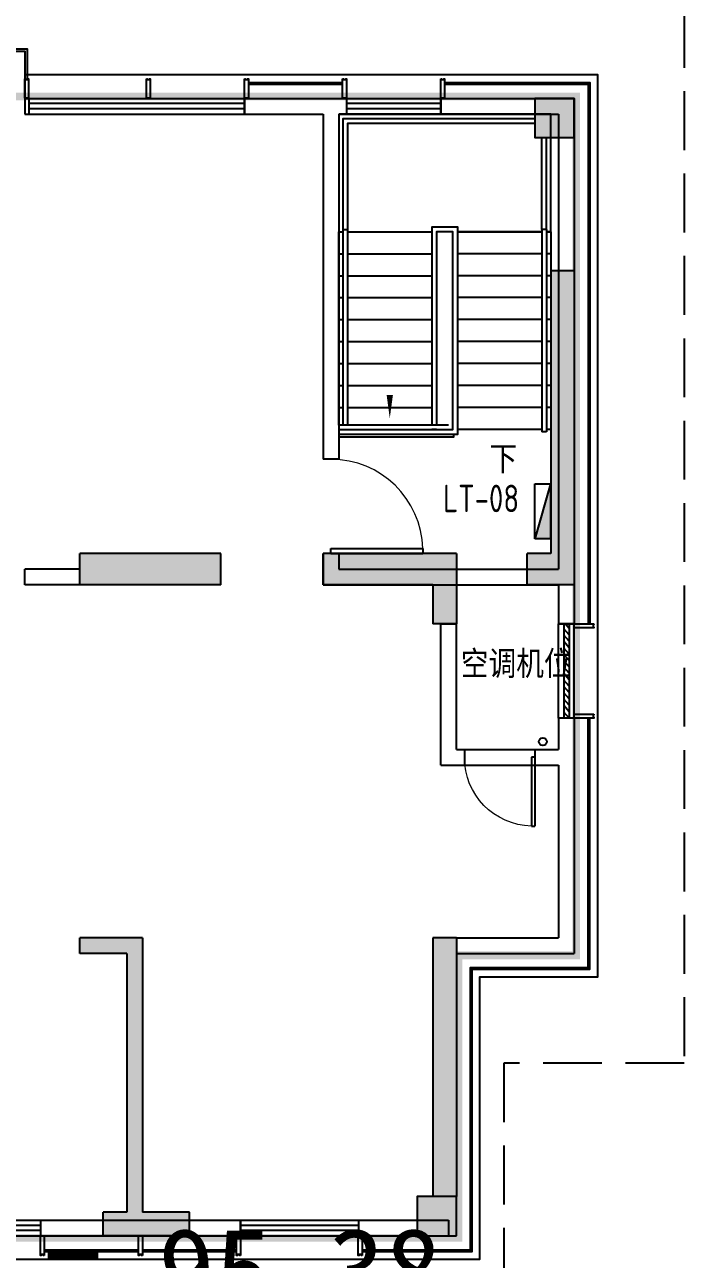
# Model space of a CAD drawing. Extents: x 512858 to 514372, y -232486 to -231710.
# Drawn here: x 513233.88 to 513242.28, y -231867.41 to -231851.67 of the extents above; entities that cross this region are included whole.
import ezdxf

# ---------------------------------------------------------------- set-up
doc = ezdxf.new("R2010")
doc.units = 0
doc.header["$LTSCALE"] = 1000
doc.linetypes.add('DASH', pattern=[0.35, 0.25, -0.1])
doc.layers.get('0').update_dxf_attribs({"color": 252})
for name, color, linetype in [('$计算结果', 7, 'Continuous'), ('0水提弱电', 253, 'Continuous'), ('6#-造型-1F（实施版）石材-STONE-S', 253, 'Continuous'), ('6#-造型-1F（实施版）金属型材-METAL-S', 253, 'Continuous'), ('6#-造型-1F（实施版）门窗', 253, 'Continuous'), ('A-ANNO-100-TXT', 252, 'Continuous'), ('A-ANNO-50-SYMB', 252, 'Continuous'), ('A-DOOR', 252, 'Continuous'), ('A-METAL-E', 253, 'Continuous'), ('A-METAL-S', 253, 'Continuous'), ('A-PATT-COLU', 253, 'Continuous'), ('A-STAIR', 252, 'Continuous'), ('A-STONE-S', 253, 'Continuous'), ('A-STR-CONC-B', 252, 'Continuous'), ('A-STR-CONC-C', 253, 'Continuous'), ('A-WALL-S', 252, 'Continuous'), ('A-WINDOW', 253, 'Continuous'), ('PUB_HATCH', 252, 'Continuous'), ('看线', 253, 'Continuous')]:
    doc.layers.add(name, color=color, linetype=linetype)
doc.layers.add('P-FIRE-FH', color=252, linetype='Continuous', lineweight=25)
doc.layers.add('面积-计容-社区医疗卫生中心-1', color=18, linetype='Continuous', lineweight=0)
doc.styles.add('dw', font='simhei.ttf')
doc.styles.add('TYDG_02', font='TSSDENG.shx', dxfattribs={"width": 0.8, "bigfont": 'hztxt.shx'})

# ---------------------------------------------------------------- blocks, each defined once
blk = doc.blocks.new('1新159_FZH')
blk.add_lwpolyline([(-0.5, -0.5), (0.5, -0.5), (0.5, 0.5), (-0.5, 0.5)], close=True)
at = {"layer": 'PUB_HATCH'}
blk.add_solid([(-0.5, -0.5), (0.5, -0.5), (-0.5, 0.5), (0.5, 0.5)], dxfattribs=at)
blk = doc.blocks.new('1新321F结构')
at = {"layer": 'A-PATT-COLU'}
for points in [[(-99807, -997171), (-99807, -1000771), (-99507, -1001171), (-99507, -997171)], [(-104007, -1000771), (-105807, -1000771), (-105807, -1001171), (-104007, -1001171)], [(-101307, -1001171), (-101007, -1000771), (-102707, -1000771), (-102707, -1001171)], [(-101007, -1000771), (-101307, -1001171), (-101307, -1001671), (-101007, -1001671)], [(-99507, -1001171), (-99807, -1000771), (-100107, -1000771), (-100107, -1001171)], [(-105207, -1005871), (-105007, -1005671), (-105807, -1005671), (-105807, -1005871)], [(-105007, -1005671), (-105207, -1005871), (-105207, -1009171), (-105107, -1009271), (-105007, -1009171)], [(-101307, -1005671), (-101307, -1008971), (-101007, -1008971), (-101007, -1005671)], [(-105107, -1009271), (-105207, -1009171), (-105507, -1009171), (-105507, -1009471), (-105107, -1009471)], [(-104407, -1009171), (-105007, -1009171), (-105107, -1009271), (-105107, -1009471), (-104407, -1009471)]]:
    blk.add_hatch(color=256, dxfattribs=at).paths.add_polyline_path(points)
at = {"layer": 'A-STR-CONC-B'}
for p, q in [((-99807, -997171), (-99807, -1000771)), ((-99507, -997171), (-99807, -997171)), ((-99507, -997171), (-99507, -1001171)), ((-104007, -1000771), (-105807, -1000771)), ((-105807, -1001171), (-105807, -1000771)), ((-104007, -1001171), (-104007, -1000771)), ((-101007, -1000771), (-102707, -1000771)), ((-102707, -1001171), (-102707, -1000771)), ((-101007, -1000771), (-101007, -1001671)), ((-99807, -1000771), (-100107, -1000771)), ((-100107, -1001171), (-100107, -1000771)), ((-104007, -1001171), (-105807, -1001171)), ((-101307, -1001171), (-102707, -1001171)), ((-101307, -1001171), (-101307, -1001671)), ((-99507, -1001171), (-100107, -1001171)), ((-101007, -1001671), (-101307, -1001671)), ((-105007, -1005671), (-105807, -1005671)), ((-105807, -1005871), (-105807, -1005671)), ((-105007, -1005671), (-105007, -1009171)), ((-101307, -1005671), (-101307, -1008971)), ((-101007, -1005671), (-101307, -1005671)), ((-101007, -1005671), (-101007, -1008971)), ((-105207, -1005871), (-105807, -1005871)), ((-105207, -1005871), (-105207, -1009171)), ((-105207, -1009171), (-105507, -1009171)), ((-105507, -1009471), (-105507, -1009171)), ((-104407, -1009171), (-105007, -1009171)), ((-104407, -1009471), (-104407, -1009171)), ((-105107, -1009471), (-105507, -1009471)), ((-104407, -1009471), (-105107, -1009471))]:
    blk.add_line(p, q, dxfattribs=at)
at = {"layer": 'A-STR-CONC-C'}
for p, xscale, yscale, zscale, rotation in [((-99757, -995221, 0), 500.0000000339933, 500.0000002453889, 500.0000002453889, 89.99999999655321), ((-101257, -1009221), 500, 500, 500, 90)]:
    blk.add_blockref('1新159_FZH', p, dxfattribs=dict(at, xscale=xscale, yscale=yscale, zscale=zscale, rotation=rotation))
blk = doc.blocks.new('1新09$TwtSys$00000434')
for p, q in [((-0.5, 0.5), (-0.5, -0.5)), ((-0.5, -0.5), (0.5, 0.5)), ((0.5, 0.5), (-0.5, 0.5)), ((0.5, -0.5), (0.5, 0.5)), ((-0.5, -0.5), (0.5, -0.5))]:
    blk.add_line(p, q)
blk.add_solid([(0.5, -0.5), (0.5, 0.5), (-0.5, -0.5)])
blk = doc.blocks.new('1新65222')
at = {"layer": 'P-FIRE-FH', "xscale": -700, "yscale": 200, "zscale": 700, "rotation": 90}
blk.add_blockref('1新09$TwtSys$00000434', (633856, 1472224), dxfattribs=at)
blk = doc.blocks.new('1新170gthegsffsf')
at = {"layer": '6#-造型-1F（实施版）金属型材-METAL-S'}
blk.add_lwpolyline([(2575456, -483476), (2575446, -483476), (2575446, -483466), (2575416, -483466), (2575416, -483476), (2575406, -483476), (2575406, -483226), (2575456, -483226)], close=True, dxfattribs=at)
blk = doc.blocks.new('1新662fwy')
at = {"layer": '6#-造型-1F（实施版）石材-STONE-S'}
blk.add_lwpolyline([(2519332, -563718), (2519332, -563118), (2519932, -563118), (2519932, -563218), (2521932, -563218), (2521932, -563118), (2522532, -563118), (2522532, -563718)], dxfattribs=at)
at = {"layer": '6#-造型-1F（实施版）金属型材-METAL-S'}
blk.add_lwpolyline([(2519302, -563528), (2519302, -563088), (2522562, -563088), (2522562, -563478)], dxfattribs=at)
at = {"layer": 'A-METAL-E', "linetype": 'ByBlock'}
blk.add_lwpolyline([(2498532, -578518), (2528332, -578518), (2528332, -574918), (2529832, -574918), (2529832, -563418), (2522532, -563418)], dxfattribs=at)
at = {"layer": 'A-STONE-S'}
for points in [[(2525382, -563518), (2526582, -563518)], [(2525382, -563538), (2526582, -563538)], [(2527882, -563518), (2529732, -563518), (2529732, -570418)], [(2527882, -563538), (2529712, -563538), (2529712, -570418)], [(2526832, -578418), (2528232, -578418), (2528232, -574818), (2529732, -574818), (2529732, -571618)], [(2526832, -578398), (2528212, -578398), (2528212, -574798), (2529712, -574798), (2529712, -571618)], [(2522782, -578398), (2523982, -578398)], [(2522782, -578418), (2523982, -578418)], [(2524032, -578398), (2525232, -578398)], [(2524032, -578418), (2525232, -578418)]]:
    blk.add_lwpolyline(points, dxfattribs=at)
at = {"layer": '6#-造型-1F（实施版）门窗'}
for p, rotation in [((5097988, -1046944), 180), ((5099538, -1046944), 180), ((5100788, -1046944), 180), ((5102038, -1046944), 180), ((5103288, -1046944), 180), ((2046306, -3145874), 90), ((2046306, -3147024), 90)]:
    blk.add_blockref('1新170gthegsffsf', p, dxfattribs=dict(at, rotation=rotation))
for p in [(-52674, -94993), (-51424, -94993), (-50174, -94993), (-48624, -94993)]:
    blk.add_blockref('1新170gthegsffsf', p, dxfattribs=at)
blk = doc.blocks.new('1新10$WINLIB2D$00000001')
at = {"color": 0}
for points in [[(-0.5, 0.5), (-0.5, -0.5)], [(-0.5, 0.5), (0.5, 0.5)], [(0.5, -0.5), (0.5, 0.5)], [(0.5, 0.1667), (-0.5, 0.1667)], [(0.5, -0.1667), (-0.5, -0.1667)], [(-0.5, -0.5), (0.5, -0.5)]]:
    blk.add_lwpolyline(points, dxfattribs=at)
blk = doc.blocks.new('1新03$DorLib2D$00000001')
for p, q in [((0.45, 0.975), (0.5, 0.975)), ((0.45, 0), (0.45, 0.975)), ((0.5, 0), (0.5, 0.975)), ((0.5, 0), (0.45, 0))]:
    blk.add_line(p, q)
at = {"lineweight": 13}
blk.add_arc((0.475, 0), 0.975, 91.4693, 180, dxfattribs=at)
blk = doc.blocks.new('1新11$WINLIB2D$00000039')
at = {"color": 0}
for points in [[(-0.5, 0.5), (-0.5, -0.5)], [(0.5, 0.5), (-0.5, 0.5)], [(0.5, -0.5), (0.5, 0.5)], [(-0.5, 0.167), (0.5, 0.167)], [(-0.384, -0.167), (-0.448, 0.167)], [(-0.316, -0.167), (-0.38, 0.167)], [(-0.248, -0.167), (-0.312, 0.167)], [(-0.18, -0.167), (-0.244, 0.167)], [(-0.112, -0.167), (-0.176, 0.167)], [(-0.044, -0.167), (-0.108, 0.167)], [(0.024, -0.167), (-0.04, 0.167)], [(0.092, -0.167), (0.028, 0.167)], [(0.16, -0.167), (0.096, 0.167)], [(0.228, -0.167), (0.164, 0.167)], [(0.296, -0.167), (0.232, 0.167)], [(0.364, -0.167), (0.3, 0.167)], [(0.432, -0.167), (0.368, 0.167)], [(0.5, -0.167), (0.436, 0.167)], [(-0.452, -0.167), (-0.5, 0.084)], [(-0.5, -0.167), (0.5, -0.167)], [(0.5, -0.5), (-0.5, -0.5)]]:
    blk.add_lwpolyline(points, dxfattribs=at)

msp = doc.modelspace()

# ---------------------------------------------------------------- linework, layer by layer
at = {"layer": 'A-ANNO-50-SYMB', "color": 252}
msp.add_lwpolyline([(513239.929, -231856.971, 0, 0, 0), (513239.929, -231853.561, 0, 0, 0), (513238.529, -231853.561, 0, 0, 0), (513238.529, -231856.691, 0, 0.08, 0), (513238.529, -231856.391, 0, 0, 0)], format="xyseb", dxfattribs=at)
at = {"layer": 'A-DOOR', "color": 252}
for p, q in [((513239.479, -231860.911), (513240.379, -231860.911)), ((513239.479, -231861.111), (513240.379, -231861.111))]:
    msp.add_line(p, q, dxfattribs=at)
at = {"layer": 'A-METAL-S', "color": 252}
msp.add_circle((513240.479, -231860.811), 0.05, dxfattribs=at)
at = {"layer": 'A-STAIR', "color": 252}
for p, q in [((513240.579, -231852.811), (513237.879, -231852.811)), ((513237.879, -231852.811), (513237.879, -231854.311)), ((513240.579, -231854.311), (513240.579, -231852.811)), ((513237.879, -231856.776), (513237.879, -231854.311)), ((513237.879, -231854.311), (513237.934, -231854.311)), ((513237.879, -231854.311), (513237.934, -231854.311)), ((513237.934, -231854.281), (513237.994, -231854.281)), ((513237.994, -231854.311), (513239.064, -231854.311)), ((513237.994, -231854.311), (513239.064, -231854.311)), ((513240.464, -231854.311), (513239.394, -231854.311)), ((513239.394, -231854.311), (513240.464, -231854.311)), ((513240.524, -231854.281), (513240.464, -231854.281)), ((513240.579, -231854.311), (513240.524, -231854.311)), ((513240.524, -231854.311), (513240.579, -231854.311)), ((513240.579, -231854.311), (513240.579, -231856.831)), ((513237.879, -231854.591), (513237.934, -231854.591)), ((513237.994, -231854.591), (513239.064, -231854.591)), ((513240.464, -231854.591), (513239.394, -231854.591)), ((513240.579, -231854.591), (513240.524, -231854.591)), ((513237.879, -231854.871), (513237.934, -231854.871)), ((513237.994, -231854.871), (513239.064, -231854.871)), ((513240.464, -231854.871), (513239.394, -231854.871)), ((513240.579, -231854.871), (513240.524, -231854.871)), ((513237.879, -231855.151), (513237.934, -231855.151)), ((513237.994, -231855.151), (513239.064, -231855.151)), ((513240.464, -231855.151), (513239.394, -231855.151)), ((513240.579, -231855.151), (513240.524, -231855.151)), ((513237.879, -231855.431), (513237.934, -231855.431)), ((513237.994, -231855.431), (513239.064, -231855.431)), ((513240.464, -231855.431), (513239.394, -231855.431)), ((513240.579, -231855.431), (513240.524, -231855.431)), ((513237.879, -231855.711), (513237.934, -231855.711)), ((513237.994, -231855.711), (513239.064, -231855.711)), ((513240.464, -231855.711), (513239.394, -231855.711)), ((513240.579, -231855.711), (513240.524, -231855.711)), ((513237.879, -231855.991), (513237.934, -231855.991)), ((513237.994, -231855.991), (513239.064, -231855.991)), ((513240.464, -231855.991), (513239.394, -231855.991)), ((513240.579, -231855.991), (513240.524, -231855.991)), ((513237.879, -231856.271), (513237.934, -231856.271)), ((513237.994, -231856.271), (513239.064, -231856.271)), ((513240.464, -231856.271), (513239.394, -231856.271)), ((513240.579, -231856.271), (513240.524, -231856.271)), ((513237.879, -231856.551), (513237.934, -231856.551)), ((513237.994, -231856.551), (513239.064, -231856.551)), ((513240.464, -231856.551), (513239.394, -231856.551)), ((513240.579, -231856.551), (513240.524, -231856.551)), ((513237.879, -231856.831), (513237.879, -231856.891)), ((513237.934, -231856.831), (513237.994, -231856.831)), ((513239.124, -231856.831), (513239.064, -231856.831)), ((513240.464, -231856.831), (513239.394, -231856.831)), ((513240.524, -231856.861), (513240.464, -231856.861)), ((513240.579, -231856.831), (513240.524, -231856.831))]:
    msp.add_line(p, q, dxfattribs=at)
for points in [[(513237.934, -231854.281), (513237.934, -231852.866), (513240.379, -231852.866)], [(513237.994, -231854.281), (513237.994, -231852.926), (513240.379, -231852.926)], [(513240.464, -231854.281), (513240.464, -231853.111)], [(513240.524, -231854.281), (513240.524, -231853.111)], [(513237.879, -231856.891), (513239.394, -231856.891), (513239.394, -231854.251), (513239.064, -231854.251), (513239.064, -231856.776)], [(513237.879, -231856.831), (513239.334, -231856.831), (513239.334, -231854.311), (513239.124, -231854.311), (513239.124, -231856.776)], [(513237.934, -231856.776), (513237.934, -231854.281)], [(513237.994, -231856.776), (513237.994, -231854.281)], [(513240.464, -231854.281), (513240.464, -231856.861)], [(513240.524, -231854.281), (513240.524, -231856.861)], [(513237.934, -231856.776), (513237.879, -231856.776)], [(513239.279, -231856.776), (513237.879, -231856.776)], [(513237.934, -231856.831), (513237.934, -231856.83)], [(513239.064, -231856.776), (513237.994, -231856.776)], [(513237.994, -231856.831), (513237.994, -231856.83)], [(513239.064, -231856.83), (513239.064, -231856.831)], [(513239.124, -231856.83), (513239.124, -231856.831)], [(513239.339, -231856.891), (513239.339, -231856.931), (513237.879, -231856.931)]]:
    msp.add_lwpolyline(points, dxfattribs=at)
at = {"layer": 'A-WALL-S', "color": 252}
for p, q in [((513233.879, -231852.611), (513233.929, -231852.611)), ((513233.879, -231852.611), (513233.879, -231852.811)), ((513236.679, -231852.611), (513237.779, -231852.611)), ((513237.779, -231852.611), (513237.979, -231852.611)), ((513239.179, -231852.611), (513240.879, -231852.611)), ((513240.879, -231852.611), (513240.879, -231858.711)), ((513233.879, -231852.811), (513233.929, -231852.811)), ((513236.679, -231852.811), (513237.679, -231852.811)), ((513237.679, -231852.811), (513237.679, -231857.211)), ((513237.879, -231852.811), (513237.879, -231857.211)), ((513237.879, -231852.811), (513237.979, -231852.811)), ((513239.179, -231852.811), (513240.679, -231852.811)), ((513240.679, -231852.811), (513240.679, -231858.611)), ((513237.679, -231858.411), (513237.679, -231858.811)), ((513237.879, -231858.411), (513237.879, -231858.611)), ((513234.579, -231858.611), (513233.879, -231858.611)), ((513233.879, -231858.811), (513233.879, -231858.611)), ((513234.579, -231858.811), (513234.579, -231858.611)), ((513237.879, -231858.611), (513240.679, -231858.611)), ((513240.879, -231858.711), (513240.879, -231859.311)), ((513234.579, -231858.811), (513233.879, -231858.811)), ((513237.679, -231858.811), (513240.679, -231858.811)), ((513240.679, -231858.811), (513240.679, -231859.311)), ((513239.179, -231861.111), (513239.179, -231859.311)), ((513239.179, -231859.311), (513239.379, -231859.311)), ((513239.379, -231860.911), (513239.379, -231859.311)), ((513240.679, -231860.511), (513240.679, -231860.911)), ((513240.879, -231860.511), (513240.879, -231861.011)), ((513239.379, -231860.911), (513239.479, -231860.911)), ((513240.379, -231860.911), (513240.679, -231860.911)), ((513239.179, -231861.111), (513239.479, -231861.111)), ((513240.379, -231861.111), (513240.679, -231861.111)), ((513240.679, -231861.111), (513240.679, -231863.311)), ((513240.879, -231861.011), (513240.879, -231863.511)), ((513239.379, -231863.311), (513240.679, -231863.311)), ((513239.379, -231863.311), (513239.379, -231863.511)), ((513239.379, -231863.511), (513240.879, -231863.511)), ((513234.079, -231866.911), (513236.629, -231866.911)), ((513238.129, -231866.911), (513239.279, -231866.911)), ((513239.279, -231866.911), (513239.279, -231867.111)), ((513234.079, -231867.111), (513236.629, -231867.111)), ((513238.129, -231867.111), (513239.279, -231867.111))]:
    msp.add_line(p, q, dxfattribs=at)
for points in [[(513233.929, -231852.611), (513233.929, -231852.811)], [(513236.679, -231852.611), (513236.679, -231852.811)], [(513237.979, -231852.611), (513237.979, -231852.811)], [(513239.179, -231852.611), (513239.179, -231852.811)], [(513237.879, -231857.211), (513237.679, -231857.211)], [(513237.879, -231858.411), (513237.679, -231858.411)], [(513240.879, -231859.311), (513240.679, -231859.311)], [(513240.879, -231860.511), (513240.679, -231860.511)], [(513239.479, -231860.911), (513239.479, -231861.111)], [(513240.379, -231860.911), (513240.379, -231861.111)], [(513234.079, -231866.911), (513234.079, -231867.111)], [(513236.629, -231866.911), (513236.629, -231867.111)], [(513238.129, -231866.911), (513238.129, -231867.111)]]:
    msp.add_lwpolyline(points, dxfattribs=at)
at = {"layer": '看线', "color": 252, "linetype": 'DASH', "ltscale": 0.003, "elevation": 0}
msp.add_lwpolyline([(513175.808, -231830.369), (513175.523, -231814.472), (513217.935, -231813.712), (513218.187, -231827.81), (513195.772, -231828.211), (513195.958, -231838.51), (513190.258, -231838.611), (513190.469, -231850.42), (513242.281, -231850.42), (513242.281, -231864.911), (513239.981, -231864.911), (513239.981, -231867.711), (513238.104, -231867.711)], dxfattribs=at)
at = {"layer": '面积-计容-社区医疗卫生中心-1', "linetype": 'DASH', "ltscale": 0.003, "const_width": 0.1}
msp.add_lwpolyline([(513239.404, -231863.536), (513240.904, -231863.536), (513240.904, -231852.586), (513233.654, -231852.586), (513233.654, -231861.986), (513231.679, -231861.986), (513229.204, -231861.986), (513229.079, -231862.111), (513222.329, -231862.111), (513222.204, -231861.986), (513217.404, -231861.986), (513217.404, -231852.585), (513209.529, -231852.585), (513209.529, -231855.611), (513202.104, -231855.611), (513202.104, -231861.986), (513199.129, -231861.986), (513199.129, -231867.136), (513239.404, -231867.136)], close=True, dxfattribs=at)

# ---------------------------------------------------------------- block references
at = {"color": 252, "xscale": 0.001, "yscale": 0.001, "zscale": 0.001}
msp.add_blockref('1新321F结构', (513340.386, -230857.64), dxfattribs=at)
at = {"layer": '0水提弱电', "color": 252, "xscale": 0.001, "yscale": 0.001, "zscale": 0.001}
msp.add_blockref('1新65222', (512606.622, -233330.1), dxfattribs=at)
at = {"layer": '6#-造型-1F（实施版）金属型材-METAL-S', "color": 252, "xscale": 0.001, "yscale": 0.001, "zscale": 0.001}
msp.add_blockref('1新662fwy', (510711.346, -231288.892), dxfattribs=at)
at = {"layer": 'A-DOOR', "color": 252, "xscale": 1.2, "yscale": 1.2, "zscale": 0.2, "rotation": 270.0000000000007}
msp.add_blockref('1新03$DorLib2D$00000001', (513237.779, -231857.811), dxfattribs=at)
at = {"layer": 'A-DOOR', "color": 252, "xscale": 0.9, "yscale": -0.9, "zscale": 0.2}
msp.add_blockref('1新03$DorLib2D$00000001', (513239.929, -231861.011), dxfattribs=at)
at = {"layer": 'A-WINDOW', "color": 252, "zscale": 0.2}
for p, xscale, yscale in [((513235.304, -231852.711), 2.749999999233051, 0.2), ((513238.579, -231852.711), 1.200000591655179, 0.2), ((513233.479, -231867.011), 1.200012549611798, -0.2), ((513237.379, -231867.011), 1.5, -0.2)]:
    msp.add_blockref('1新10$WINLIB2D$00000001', p, dxfattribs=dict(at, xscale=xscale, yscale=yscale))
at = {"layer": 'A-WINDOW', "color": 252, "xscale": 1.2, "yscale": -0.2, "zscale": 0.2, "rotation": 270.0000000000007}
msp.add_blockref('1新11$WINLIB2D$00000039', (513240.779, -231859.911), dxfattribs=at)

# ---------------------------------------------------------------- texts
at = {"layer": '$计算结果', "insert": (513197.256, -231871.146), "char_height": 1.06217, "width": 54.17076, "attachment_point": 4, "style": 'dw'}
msp.add_mtext('  住宅计容面积：38.16 + 38.16 + 7.16 + 7.16 + 4.74 = 95.38\\P  社区医疗卫生中心计容面积：398.40 = 398.40\\P  社区文化活动中心计容面积：377.93 + 22.47 = 400.40\\P本层计容建筑面积：95.38 + 398.40 + 400.40 = 894.18\\P总面积：894.18 = 894.18', dxfattribs=at)
at = {"layer": 'A-ANNO-100-TXT', "color": 252, "style": 'TYDG_02', "width": 0.8}
msp.add_text('LT-08', height=0.35, dxfattribs=at).set_placement((513239.208, -231857.886))
at = {"layer": 'A-ANNO-100-TXT', "color": 252, "style": 'TYDG_02'}
msp.add_text('空调机位', height=0.3526, dxfattribs=at).set_placement((513239.434, -231860.002))
at = {"layer": 'A-ANNO-50-SYMB', "color": 252, "style": 'TYDG_02'}
msp.add_text('下', height=0.353, dxfattribs=at).set_placement((513239.8, -231857.391))

doc.saveas('drawing.dxf')
